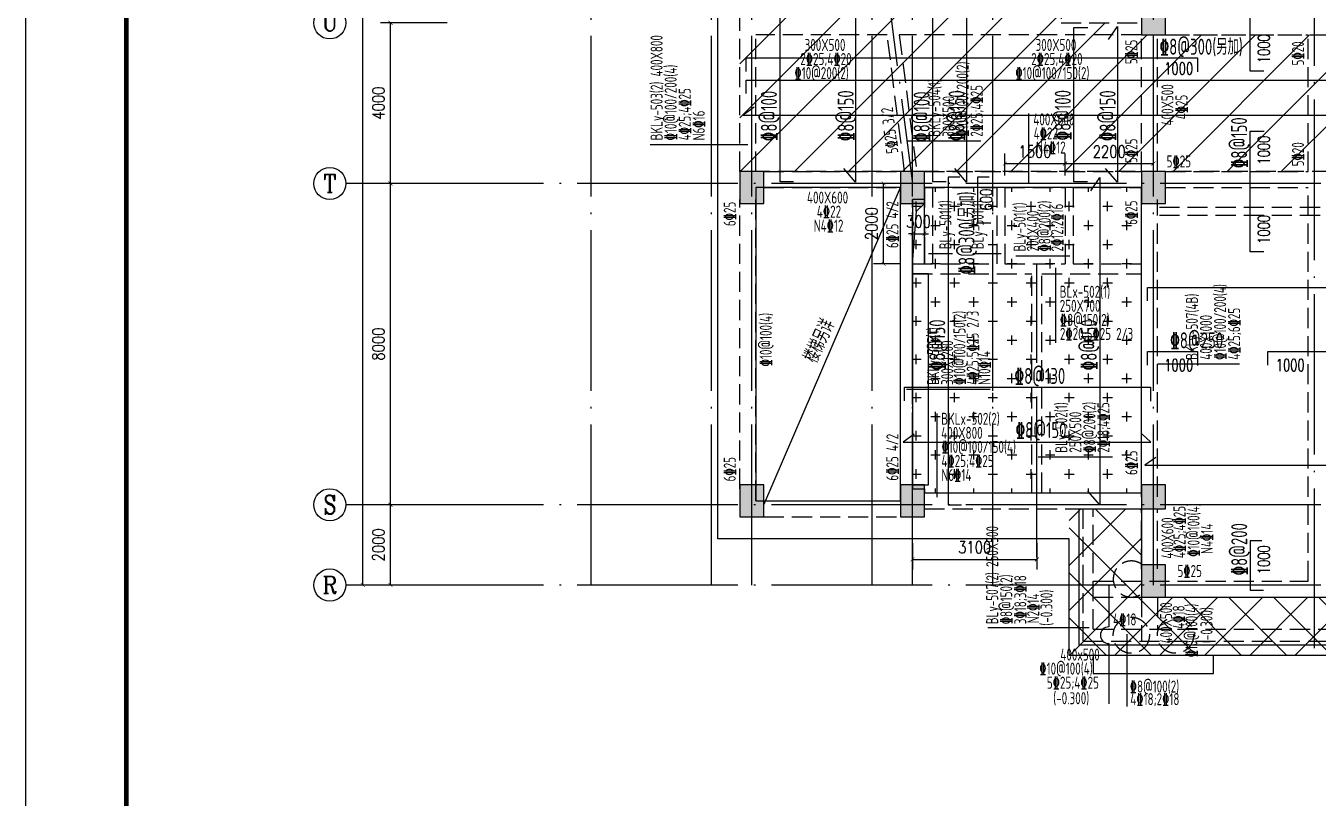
# Model space of a CAD drawing. Header units: millimetres. Extents: x 2998490 to 15040601, y 444546 to 7822218.
# Drawn here: x 14361529 to 14393708, y 7528323 to 7547556 of the extents above; entities that cross this region are included whole.
import ezdxf
from ezdxf.enums import TextEntityAlignment as Align

# ---------------------------------------------------------------- set-up
doc = ezdxf.new("R2010")
doc.units = ezdxf.units.MM
doc.header["$LTSCALE"] = 2000
doc.linetypes.add('DASH', pattern=[0.35, 0.25, -0.1])
doc.linetypes.add('DOTE', pattern=[2.42, 2, -0.2, 0.02, -0.2])
for name, color, linetype in [('3-AXIS', 3, 'Continuous'), ('3-AXIS_TEXT', 7, 'Continuous'), ('3-ban', 84, 'Continuous'), ('3-ban-hatch', 9, 'Continuous'), ('3-ban-rein', 1, 'Continuous'), ('3-ban-TEXT', 7, 'Continuous'), ('3-column-DOWN', 232, 'Continuous'), ('3-COLUMN-UP', 2, 'Continuous'), ('3-dcl', 3, 'Continuous'), ('3-dote', 43, 'DOTE'), ('3-HATCH', 8, 'Continuous'), ('3-liang-rein-X', 54, 'Continuous'), ('3-liang-rein-Y', 130, 'Continuous'), ('3-liang-R截面-X', 50, 'Continuous'), ('3-liang-R截面-Y', 70, 'Continuous'), ('3-liang-s-1', 44, 'Continuous'), ('3-liang-xu', 120, 'DASH'), ('3-装饰线脚', 7, 'Continuous'), ('AXIS', 3, 'Continuous'), ('AXIS_TEXT', 7, 'Continuous'), ('图框', 7, 'Continuous')]:
    doc.layers.add(name, color=color, linetype=linetype)
doc.styles.add('_TCH_AXIS', font='COMPLEX', dxfattribs={"bigfont": 'GBCBIG'})
doc.styles.add('COMPLEX', font='COMPLEX')
doc.styles.add('DIM_FONT', font='SIMPLEX', dxfattribs={"width": 0.8, "bigfont": 'HZTXT'})
doc.styles.add('TJ1', font='tj-romans1.shx', dxfattribs={"width": 0.8, "bigfont": 'tj-hztxt1.shx'})
doc.styles.add('TSSD_Rein', font='Tssdeng.shx', dxfattribs={"width": 0.7, "bigfont": 'hztxt.shx'})
doc.dimstyles.new('DIMN100', dxfattribs={"dimtxt": 300, "dimasz": 100, "dimexe": 250, "dimexo": 300, "dimgap": 150, "dimtad": 1, "dimdec": 0, "dimzin": 0, "dimdsep": 46, "dimtxsty": 'DIM_FONT', "dimblk": 'ARCHTICK', "dimcen": 0.09, "dimclrt": 7, "dimazin": 2, "dimtfac": 1, "dimtdec": 0, "dimtix": 1, "dimtmove": 2, "dimatfit": 3, "dimldrblk": 'ARCHTICK', "dimfxl": 0, "dimtolj": 1, "dimtzin": 0, "dimarcsym": 0})

# ---------------------------------------------------------------- blocks, each defined once
blk = doc.blocks.new('TJAD_TK_A0')
at = {"layer": '图框'}
blk.add_line((973, -441.7), (973, 399.3), dxfattribs=at)
at = {"layer": '图框', "const_width": 1.2}
blk.add_lwpolyline([(2152, -431.7), (2152, 389.3), (998, 389.3), (998, -431.7)], close=True, dxfattribs=at)
blk = doc.blocks.new('_ArchTick')
at = {"color": 0, "linetype": 'ByBlock', "const_width": 0.15}
blk.add_lwpolyline([(-0.5, -0.5), (0.5, 0.5)], dxfattribs=at)
blk = doc.blocks.new('*D116')
at = {"layer": 'AXIS', "color": 0, "lineweight": -2}
for p, q in [((14372016, 7535630), (14370358, 7535630)), ((14370608, 7533630), (14370608, 7535630)), ((14372016, 7533630), (14370358, 7533630))]:
    blk.add_line(p, q, dxfattribs=at)
at = {"layer": 'Defpoints', "color": 0}
for p in [(14370608, 7535630), (14372316, 7535630), (14372316, 7533630)]:
    blk.add_point(p, dxfattribs=at)
at = {"layer": 'AXIS', "color": 0, "lineweight": -2, "xscale": 100, "yscale": 100, "zscale": 100}
for p, rotation in [((14370608, 7535630), 90), ((14370608, 7533630), 270)]:
    blk.add_blockref('_ArchTick', p, dxfattribs=dict(at, rotation=rotation))
at = {"layer": 'AXIS', "color": 7, "insert": (14370308, 7534630), "char_height": 300, "attachment_point": 5, "rotation": 90, "style": 'DIM_FONT'}
blk.add_mtext('\\A1;2000', dxfattribs=at)
blk = doc.blocks.new('*D117')
at = {"layer": 'AXIS', "color": 0, "lineweight": -2}
for p, q in [((14372016, 7543630), (14370358, 7543630)), ((14370608, 7535630), (14370608, 7543630)), ((14372016, 7535630), (14370358, 7535630))]:
    blk.add_line(p, q, dxfattribs=at)
at = {"layer": 'Defpoints', "color": 0}
for p in [(14370608, 7543630), (14372316, 7543630), (14372316, 7535630)]:
    blk.add_point(p, dxfattribs=at)
at = {"layer": 'AXIS', "color": 0, "lineweight": -2, "xscale": 100, "yscale": 100, "zscale": 100}
for p, rotation in [((14370608, 7543630), 90), ((14370608, 7535630), 270)]:
    blk.add_blockref('_ArchTick', p, dxfattribs=dict(at, rotation=rotation))
at = {"layer": 'AXIS', "color": 7, "insert": (14370308, 7539630), "char_height": 300, "attachment_point": 5, "rotation": 90, "style": 'DIM_FONT'}
blk.add_mtext('\\A1;8000', dxfattribs=at)
blk = doc.blocks.new('*D118')
at = {"layer": 'AXIS', "color": 0, "lineweight": -2}
for p, q in [((14372016, 7547630), (14370358, 7547630)), ((14370608, 7543630), (14370608, 7547630)), ((14372016, 7543630), (14370358, 7543630))]:
    blk.add_line(p, q, dxfattribs=at)
at = {"layer": 'Defpoints', "color": 0}
for p in [(14370608, 7547630), (14372316, 7547630), (14372316, 7543630)]:
    blk.add_point(p, dxfattribs=at)
at = {"layer": 'AXIS', "color": 0, "lineweight": -2, "xscale": 100, "yscale": 100, "zscale": 100}
for p, rotation in [((14370608, 7547630), 90), ((14370608, 7543630), 270)]:
    blk.add_blockref('_ArchTick', p, dxfattribs=dict(at, rotation=rotation))
at = {"layer": 'AXIS', "color": 7, "insert": (14370308, 7545630), "char_height": 300, "attachment_point": 5, "rotation": 90, "style": 'DIM_FONT'}
blk.add_mtext('\\A1;4000', dxfattribs=at)
blk = doc.blocks.new('*D126')
at = {"layer": 'AXIS', "color": 0, "lineweight": -2}
for p, q in [((14372928, 7561630), (14369670, 7561630)), ((14369920, 7533630), (14369920, 7561630)), ((14372928, 7533630), (14369670, 7533630))]:
    blk.add_line(p, q, dxfattribs=at)
at = {"layer": 'Defpoints', "color": 0}
for p in [(14369920, 7561630), (14373228, 7561630), (14373228, 7533630)]:
    blk.add_point(p, dxfattribs=at)
at = {"layer": 'AXIS', "color": 0, "lineweight": -2, "xscale": 100, "yscale": 100, "zscale": 100}
for p, rotation in [((14369920, 7561630), 90), ((14369920, 7533630), 270)]:
    blk.add_blockref('_ArchTick', p, dxfattribs=dict(at, rotation=rotation))
at = {"layer": 'AXIS', "color": 7, "insert": (14369620, 7549031), "char_height": 300, "attachment_point": 5, "rotation": 90, "style": 'DIM_FONT'}
blk.add_mtext('\\A1;28000', dxfattribs=at)
blk = doc.blocks.new('_AXISO')
blk.add_circle((0, 0), 0.5)
at = {"layer": '3-AXIS_TEXT', "style": 'COMPLEX', "width": 1.041667}
blk.add_attdef('A', text='', height=0.56, dxfattribs=at).set_placement((-0.25, -0.28), (0.25, -0.28), align=Align.FIT)
blk = doc.blocks.new('*D1731')
at = {"layer": '3-ban', "color": 0, "lineweight": -2}
for p, q in [((14382846, 7543630), (14382639, 7543630)), ((14382889, 7541630), (14382889, 7543630)), ((14383306, 7541630), (14382639, 7541630))]:
    blk.add_line(p, q, dxfattribs=at)
at = {"layer": 'Defpoints', "color": 0}
for p in [(14382889, 7543630), (14383146, 7543630), (14383606, 7541630)]:
    blk.add_point(p, dxfattribs=at)
at = {"layer": '3-ban', "color": 0, "lineweight": -2, "xscale": 100, "yscale": 100, "zscale": 100}
for p, rotation in [((14382889, 7543630), 90), ((14382889, 7541630), 270)]:
    blk.add_blockref('_ArchTick', p, dxfattribs=dict(at, rotation=rotation))
at = {"layer": '3-ban', "color": 7, "insert": (14382589, 7542630), "char_height": 300, "attachment_point": 5, "rotation": 90, "style": 'DIM_FONT'}
blk.add_mtext('\\A1;2000', dxfattribs=at)
blk = doc.blocks.new('*D1732')
at = {"layer": '3-ban', "color": 0, "lineweight": -2}
for p, q in [((14383606, 7542380), (14383506, 7542380)), ((14383606, 7542380), (14383906, 7542380)), ((14383606, 7542302), (14383606, 7542130)), ((14383906, 7542380), (14384006, 7542380)), ((14383906, 7542302), (14383906, 7542130))]:
    blk.add_line(p, q, dxfattribs=at)
at = {"layer": 'Defpoints', "color": 0}
for p in [(14383606, 7542602), (14383906, 7542602), (14383906, 7542380)]:
    blk.add_point(p, dxfattribs=at)
at = {"layer": '3-ban', "color": 0, "lineweight": -2, "xscale": 100, "yscale": 100, "zscale": 100}
blk.add_blockref('_ArchTick', (14383606, 7542380), dxfattribs=at)
at = {"layer": '3-ban', "color": 0, "lineweight": -2, "xscale": 100, "yscale": 100, "zscale": 100, "rotation": 180}
blk.add_blockref('_ArchTick', (14383906, 7542380), dxfattribs=at)
at = {"layer": '3-ban', "color": 7, "insert": (14383756, 7542680), "char_height": 300, "attachment_point": 5, "style": 'DIM_FONT'}
blk.add_mtext('\\A1;300', dxfattribs=at)
blk = doc.blocks.new('*D1733')
at = {"layer": '3-ban', "color": 0, "lineweight": -2}
for p, q in [((14385906, 7543830), (14385906, 7544375)), ((14387406, 7543830), (14387406, 7544375)), ((14385906, 7544125), (14387406, 7544125))]:
    blk.add_line(p, q, dxfattribs=at)
at = {"layer": 'Defpoints', "color": 0}
for p in [(14387406, 7544125), (14385906, 7543530), (14387406, 7543530)]:
    blk.add_point(p, dxfattribs=at)
at = {"layer": '3-ban', "color": 0, "lineweight": -2, "xscale": 100, "yscale": 100, "zscale": 100, "rotation": 180}
blk.add_blockref('_ArchTick', (14385906, 7544125), dxfattribs=at)
at = {"layer": '3-ban', "color": 0, "lineweight": -2, "xscale": 100, "yscale": 100, "zscale": 100}
blk.add_blockref('_ArchTick', (14387406, 7544125), dxfattribs=at)
at = {"layer": '3-ban', "color": 7, "insert": (14386656, 7544425), "char_height": 300, "attachment_point": 5, "style": 'DIM_FONT'}
blk.add_mtext('\\A1;1500', dxfattribs=at)
blk = doc.blocks.new('*D1734')
at = {"layer": '3-ban', "color": 0, "lineweight": -2}
for p, q in [((14387406, 7543830), (14387406, 7544375)), ((14387406, 7544125), (14389606, 7544125)), ((14389606, 7543828), (14389606, 7543875))]:
    blk.add_line(p, q, dxfattribs=at)
at = {"layer": 'Defpoints', "color": 0}
for p in [(14389606, 7544128), (14389606, 7544125), (14387406, 7543530)]:
    blk.add_point(p, dxfattribs=at)
at = {"layer": '3-ban', "color": 0, "lineweight": -2, "xscale": 100, "yscale": 100, "zscale": 100, "rotation": 180}
blk.add_blockref('_ArchTick', (14387406, 7544125), dxfattribs=at)
at = {"layer": '3-ban', "color": 0, "lineweight": -2, "xscale": 100, "yscale": 100, "zscale": 100}
blk.add_blockref('_ArchTick', (14389606, 7544125), dxfattribs=at)
at = {"layer": '3-ban', "color": 7, "insert": (14388506, 7544425), "char_height": 300, "attachment_point": 5, "style": 'DIM_FONT'}
blk.add_mtext('\\A1;2200', dxfattribs=at)
blk = doc.blocks.new('*D1735')
at = {"layer": '3-ban', "color": 0, "lineweight": -2}
for p, q in [((14383606, 7534680), (14383606, 7534020)), ((14386706, 7534680), (14386706, 7534020)), ((14383606, 7534270), (14386706, 7534270))]:
    blk.add_line(p, q, dxfattribs=at)
at = {"layer": 'Defpoints', "color": 0}
for p in [(14383606, 7534980), (14386706, 7534980), (14386706, 7534270)]:
    blk.add_point(p, dxfattribs=at)
at = {"layer": '3-ban', "color": 0, "lineweight": -2, "xscale": 100, "yscale": 100, "zscale": 100, "rotation": 180}
blk.add_blockref('_ArchTick', (14383606, 7534270), dxfattribs=at)
at = {"layer": '3-ban', "color": 0, "lineweight": -2, "xscale": 100, "yscale": 100, "zscale": 100}
blk.add_blockref('_ArchTick', (14386706, 7534270), dxfattribs=at)
at = {"layer": '3-ban', "color": 7, "insert": (14385156, 7534570), "char_height": 300, "attachment_point": 5, "style": 'DIM_FONT'}
blk.add_mtext('\\A1;3100', dxfattribs=at)

msp = doc.modelspace()

# ---------------------------------------------------------------- hatches: boundary and pattern name
at = {"layer": '3-ban-hatch'}
h = msp.add_hatch(dxfattribs=at)
h.set_pattern_fill('ANSI31', color=8, scale=300, style=0)
h.set_pattern_definition([(45, (-3453.4, -127896.5), (-673.51921, 673.51921), [])])
h.paths.add_polyline_path([(14379305.5, 7543929.6), (14379305.5, 7550329.6), (14378716.6, 7550329.6), (14378211.8, 7550634.1), (14375608.4, 7553236.9), (14375379.3, 7553791), (14375379.3, 7557469.8), (14375609.6, 7558023.4), (14378211.6, 7560625.5), (14378765.7, 7560854.5), (14382445.1, 7560854.5), (14382999.1, 7560625.3), (14385600.8, 7558023.7), (14385830.5, 7557469.8), (14385830.5, 7555929.6), (14389305.5, 7555929.6), (14389305.5, 7550329.6), (14387305.5, 7550329.6), (14387305.5, 7547631.6), (14389305.5, 7547629.6), (14389305.5, 7547329.6), (14452155.5, 7547329.6), (14452155.5, 7543929.6)])
h = msp.add_hatch(dxfattribs=at)
h.set_pattern_fill('CROSS', color=8, scale=75, style=0)
h.set_pattern_definition([(0, (-3453.43, -127896.47), (476.25, 476.25), [238.125, -714.375]), (90, (-3334.37, -128015.53), (-476.25, 476.25), [238.125, -714.375])])
h.paths.add_polyline_path([(14383905.5, 7543529.6), (14383905.5, 7543229.6), (14383605.5, 7543229.6), (14383605.5, 7536029.6), (14383905.5, 7536029.6), (14383905.5, 7535929.6), (14389305.6, 7535929.6), (14389305.5, 7543529.6)])
h = msp.add_hatch(dxfattribs=at)
h.set_pattern_fill('ANSI37', color=8, scale=250, style=0)
h.set_pattern_definition([(315, (237335.25, 15094838.24), (-561.266008, -561.266008), []), (225, (237335.25, 15094838.24), (-561.266008, 561.266008), [])])
h.paths.add_polyline_path([(14387505.6, 7535529.5), (14389305.6, 7535529.5), (14389305.6, 7533329.5), (14452155.6, 7533329.5), (14452155.6, 7532229.4), (14452155.6, 7531879.4), (14387505.6, 7531879.4)])
h.paths.add_polyline_path([(14452155.6, 7531879.4), (14387505.6, 7531879.4)], flags=17)
at = {"layer": '3-HATCH'}
for points in [[(14389305.5, 7547329.6), (14389905.5, 7547329.6), (14389905.5, 7548129.6), (14389305.5, 7548129.6)], [(14379305.5, 7543129.6), (14379905.5, 7543129.6), (14379905.5, 7543929.6), (14379305.5, 7543929.6)], [(14383305.5, 7543129.6), (14383905.5, 7543129.6), (14383905.5, 7543929.6), (14383305.5, 7543929.6)], [(14389305.5, 7543129.6), (14389905.5, 7543129.6), (14389905.5, 7543929.6), (14389305.5, 7543929.6)], [(14379305.5, 7535329.6), (14379905.5, 7535329.6), (14379905.5, 7536129.6), (14379305.5, 7536129.6)], [(14383305.5, 7535329.6), (14383905.5, 7535329.6), (14383905.5, 7536129.6), (14383305.5, 7536129.6)], [(14389305.6, 7535529.6), (14389905.6, 7535529.6), (14389905.6, 7536129.6), (14389305.6, 7536129.6)], [(14389305.5, 7533329.6), (14389905.5, 7533329.6), (14389905.5, 7534129.6), (14389305.5, 7534129.6)]]:
    msp.add_hatch(color=256, dxfattribs=at).paths.add_polyline_path(points)

# ---------------------------------------------------------------- linework, layer by layer
at = {"layer": '3-AXIS', "color": 15, "linetype": 'DOTE'}
for p, q in [((14375605.6, 7533629.5), (14375605.6, 7562909.7)), ((14378605.1, 7533629.5), (14378605.1, 7562909.8)), ((14379605.6, 7533629.5), (14379605.6, 7562909.7)), ((14382606, 7533629.5), (14382606, 7562909.8)), ((14383605.6, 7533629.5), (14383605.6, 7562909.7)), ((14385605.6, 7533629.5), (14385605.6, 7562909.7)), ((14389605.6, 7533629.5), (14389605.6, 7562909.7)), ((14382718.5, 7550527.2), (14383605.6, 7543629.5)), ((14451855.6, 7543629.5), (14370566.4, 7543629.5)), ((14451855.6, 7535629.5), (14370566.4, 7535629.5)), ((14451855.6, 7533629.5), (14370566.4, 7533629.5))]:
    msp.add_line(p, q, dxfattribs=at)
at = {"layer": '3-ban'}
msp.add_lwpolyline([(14383605.5, 7536129.5), (14384005.5, 7536129.5), (14384005.5, 7541379.6), (14383605.5, 7541379.6)], close=True, dxfattribs=at)
at = {"layer": '3-ban-rein'}
for points in [[(14381973.4, 7550142.1), (14382191.4, 7550467.6), (14382191.4, 7543663.7), (14381893.9, 7544005.8)], [(14384737.2, 7550142.1), (14384955.2, 7550467.6), (14384955.2, 7543663.7), (14384657.6, 7544005.8)], [(14392353, 7546429.6), (14392015.1, 7546429.6), (14392015.1, 7549227.1), (14392361.1, 7549227.1)], [(14380646.3, 7543669.2), (14380308.4, 7543669.2), (14380308.4, 7548429.6), (14380654.4, 7548429.6)], [(14384448.9, 7543669.2), (14384111, 7543669.2), (14384111, 7548429.6), (14384457, 7548429.6)], [(14387964.1, 7543669.7), (14387626.1, 7543669.7), (14387626.1, 7547518.3), (14387972.1, 7547518.3)], [(14388490.6, 7547211.8), (14388708.6, 7547537.4), (14388708.6, 7543663.7), (14388411.1, 7544005.8)], [(14379461.7, 7546421.2), (14379461.7, 7546759.1), (14390705.5, 7546759.1), (14390705.5, 7546413.1)], [(14379461.7, 7545868.8), (14379461.7, 7546206.8), (14452038.7, 7546206.8), (14452038.7, 7545860.7)], [(14379667.5, 7545527.1), (14379393.8, 7545333.6), (14452054.9, 7545333.6), (14451825.6, 7545536.7)], [(14392353, 7541929.6), (14392015.1, 7541929.6), (14392015.1, 7544929.6), (14392361.1, 7544929.6)], [(14384787.8, 7543784.4), (14384495.7, 7543784.4), (14384495.7, 7535626), (14384825, 7535626)], [(14385516.4, 7543784.4), (14385224.4, 7543784.4), (14385224.4, 7542652.3), (14385553.6, 7542652.3)], [(14388051.3, 7543450.5), (14388269.3, 7543776), (14388269.3, 7535626), (14387971.8, 7535968.1)], [(14389461.7, 7540705), (14389461.7, 7541043), (14452052.8, 7541043), (14452052.8, 7540696.9)], [(14389461.7, 7539108.9), (14389461.7, 7539446.8), (14390705.5, 7539446.8), (14390705.5, 7539100.8)], [(14392455.5, 7539108.9), (14392455.5, 7539446.8), (14394755.5, 7539446.8), (14394755.5, 7539100.8)], [(14383409.4, 7538221.1), (14383409.4, 7538559), (14389535.7, 7538559), (14389535.7, 7538213)], [(14383648.6, 7537383.4), (14383374.9, 7537190), (14389544.9, 7537190), (14389315.5, 7537393.1)], [(14389667.5, 7536808.4), (14389393.8, 7536614.9), (14452054.9, 7536614.9), (14451825.6, 7536818)], [(14392307.1, 7534729.6), (14392015, 7534729.6), (14392015, 7533503.5), (14392344.3, 7533503.5)]]:
    msp.add_lwpolyline(points, dxfattribs=at)
at = {"layer": '3-column-DOWN'}
for points in [[(14379305.5, 7543129.6), (14379905.5, 7543129.6), (14379905.5, 7543929.6), (14379305.5, 7543929.6)], [(14383305.5, 7543129.6), (14383905.5, 7543129.6), (14383905.5, 7543929.6), (14383305.5, 7543929.6)], [(14379305.5, 7535329.6), (14379905.5, 7535329.6), (14379905.5, 7536129.6), (14379305.5, 7536129.6)], [(14383305.5, 7535329.6), (14383905.5, 7535329.6), (14383905.5, 7536129.6), (14383305.5, 7536129.6)]]:
    msp.add_lwpolyline(points, close=True, dxfattribs=at)
at = {"layer": '3-COLUMN-UP'}
for points in [[(14389305.5, 7547329.6), (14389905.5, 7547329.6), (14389905.5, 7548129.6), (14389305.5, 7548129.6)], [(14379305.5, 7543129.6), (14379905.5, 7543129.6), (14379905.5, 7543929.6), (14379305.5, 7543929.6)], [(14383305.5, 7543129.6), (14383905.5, 7543129.6), (14383905.5, 7543929.6), (14383305.5, 7543929.6)], [(14389305.5, 7543129.6), (14389905.5, 7543129.6), (14389905.5, 7543929.6), (14389305.5, 7543929.6)], [(14379305.5, 7535329.6), (14379905.5, 7535329.6), (14379905.5, 7536129.6), (14379305.5, 7536129.6)], [(14383305.5, 7535329.6), (14383905.5, 7535329.6), (14383905.5, 7536129.6), (14383305.5, 7536129.6)], [(14389305.6, 7535529.6), (14389905.6, 7535529.6), (14389905.6, 7536129.6), (14389305.6, 7536129.6)], [(14389305.5, 7533329.6), (14389905.5, 7533329.6), (14389905.5, 7534129.6), (14389305.5, 7534129.6)]]:
    msp.add_lwpolyline(points, close=True, dxfattribs=at)
at = {"layer": '3-dcl', "linetype": 'DASH'}
msp.add_lwpolyline([(14379305.5, 7543929.6), (14379305.5, 7550329.6), (14378716.6, 7550329.6), (14378211.8, 7550634.1), (14375608.4, 7553236.9), (14375379.3, 7553791), (14375379.3, 7557469.8), (14375609.6, 7558023.4), (14378211.6, 7560625.5), (14378765.7, 7560854.5), (14382445.1, 7560854.5), (14382999.1, 7560625.3), (14385600.8, 7558023.7), (14385830.5, 7557469.8), (14385830.5, 7555929.6), (14389305.5, 7555929.6), (14389305.5, 7550329.6), (14387305.5, 7550329.6), (14387305.5, 7547631.6), (14389305.5, 7547629.6), (14389305.5, 7547329.6), (14452155.5, 7547329.6), (14452155.5, 7543929.6), (14379305.5, 7543929.6)], dxfattribs=at)
at = {"layer": '3-dote'}
for p, q in [((14393605.6, 7560237.5), (14393605.6, 7532055.9)), ((14386705.6, 7534323.7), (14386705.6, 7541616.1))]:
    msp.add_line(p, q, dxfattribs=at)
at = {"layer": '3-liang-R截面-X'}
for p, q in [((14386501.3, 7543629.5), (14386501.3, 7545369.8)), ((14387164.4, 7541530), (14387164.4, 7539663)), ((14384213.9, 7537905.9), (14384213.9, 7535816.5)), ((14388494.4, 7533641.5), (14388494.4, 7532588)), ((14388946.7, 7532410.1), (14388946.7, 7530602.2)), ((14388494.4, 7532173.6), (14388494.4, 7530669.4))]:
    msp.add_line(p, q, dxfattribs=at)
msp.add_arc((14388494.4, 7532380.8), 207.2, 90, 270, dxfattribs=at)
at = {"layer": '3-liang-R截面-Y'}
for p, q in [((14377075.6, 7544599.1), (14379506.4, 7544599.1)), ((14383460.5, 7544689.6), (14385305, 7544689.6)), ((14384007.8, 7541888.4), (14384599.8, 7541888.4)), ((14385107.8, 7541888.4), (14385814.1, 7541888.4)), ((14386179.1, 7541832.4), (14387522.2, 7541832.4)), ((14389705.6, 7539135.6), (14391747.1, 7539135.6)), ((14383459.9, 7538510.2), (14385538.3, 7538510.2)), ((14386737, 7536821.3), (14388584.3, 7536821.3)), ((14388003.3, 7532560.8), (14385481.8, 7532560.8))]:
    msp.add_line(p, q, dxfattribs=at)
at = {"layer": '3-liang-s-1'}
msp.add_line((14379905.5, 7535629.6), (14383305.5, 7543529.6), dxfattribs=at)
for points in [[(14387755.6, 7535529.5), (14389305.5, 7535529.5), (14389305.5, 7533329.6), (14452155.5, 7533329.6), (14452155.5, 7557929.6), (14389305.5, 7557929.6), (14389305.5, 7555929.6), (14387755.6, 7555929.6)], [(14387505.6, 7534779.5), (14378755.6, 7534779.5), (14378755.6, 7549929.5)], [(14383905.5, 7543529.6), (14383905.5, 7543229.6), (14383605.5, 7543229.6), (14383605.5, 7536029.6), (14383905.5, 7536029.6), (14383905.5, 7535929.6), (14389305.6, 7535929.6), (14389305.5, 7543529.6), (14383905.5, 7543529.6)], [(14383605.5, 7541629.6), (14383706.9, 7542943.5), (14383905.5, 7543129.5)], [(14451905.6, 7533329.5), (14451905.6, 7532129.4), (14387755.6, 7532129.4), (14387755.6, 7535529.5)], [(14452155.6, 7533329.5), (14452155.6, 7531879.4), (14387505.6, 7531879.4), (14387505.6, 7534779.5)], [(14388105.2, 7531879.4), (14388105.2, 7531429.2), (14391105.9, 7531429.2), (14391105.9, 7531879.4)]]:
    msp.add_lwpolyline(points, dxfattribs=at)
for points in [[(14379705.5, 7535729.6), (14383305.4, 7535729.6), (14383305.5, 7543529.5), (14379705.5, 7543529.5)], [(14383605.5, 7541629.6), (14383905.5, 7541629.6), (14383905.5, 7543129.5), (14383605.5, 7543129.5)]]:
    msp.add_lwpolyline(points, close=True, dxfattribs=at)
at = {"layer": '3-liang-xu'}
for p, q in [((14379305.5, 7543929.6), (14379305.5, 7550329.6)), ((14379705.5, 7543929.6), (14379705.5, 7547329.6)), ((14382977.1, 7547329.6), (14379705.5, 7547329.6)), ((14383409.6, 7543929.6), (14382977.1, 7547329.6)), ((14389305.5, 7547329.6), (14383277.9, 7547329.6)), ((14383277.9, 7547329.6), (14383712, 7543929.6)), ((14389305.5, 7543929.6), (14389305.5, 7547329.6)), ((14389705.5, 7543929.6), (14389705.5, 7547329.6)), ((14389905.5, 7547329.6), (14393455.5, 7547329.6)), ((14393455.5, 7543929.6), (14393455.5, 7547329.6)), ((14379905.5, 7543929.6), (14383305.5, 7543929.6)), ((14383905.5, 7543929.6), (14389305.5, 7543929.6)), ((14389905.5, 7543929.6), (14393455.5, 7543929.6)), ((14379305.5, 7536029.6), (14379305.5, 7543229.6)), ((14379705.5, 7535729.6), (14379705.5, 7543229.6)), ((14379905.5, 7543529.6), (14383305.5, 7543529.6)), ((14383305.6, 7535729.6), (14383305.6, 7543229.6)), ((14383605.6, 7541629.6), (14383605.6, 7543229.6)), ((14383905.5, 7543529.6), (14385705.6, 7543529.6)), ((14383905.5, 7543529.6), (14383905.5, 7541629.6)), ((14384105.5, 7543529.6), (14384105.5, 7541629.6)), ((14385705.6, 7543529.6), (14385705.6, 7541629.6)), ((14385905.6, 7543529.6), (14385905.6, 7541629.6)), ((14385905.6, 7543529.6), (14387405.5, 7543529.6)), ((14387405.5, 7543529.6), (14387405.5, 7541629.6)), ((14387605.5, 7543529.6), (14387605.5, 7541629.6)), ((14387605.5, 7543529.6), (14389305.5, 7543529.6)), ((14389305.5, 7541629.6), (14389305.5, 7543229.6)), ((14389705.5, 7535829.6), (14389705.5, 7543229.6)), ((14389905.5, 7543529.6), (14393455.5, 7543529.6)), ((14393455.5, 7533729.6), (14393455.5, 7543529.6)), ((14451855.6, 7543029.6), (14389705.6, 7543029.6)), ((14451855.6, 7542829.6), (14389705.6, 7542829.6)), ((14383605.6, 7541629.6), (14385705.6, 7541629.6)), ((14385905.6, 7541629.6), (14387405.5, 7541629.6)), ((14387605.5, 7541629.6), (14389305.5, 7541629.6)), ((14383605.6, 7536029.6), (14383605.6, 7541379.6)), ((14383605.6, 7541379.6), (14386580.5, 7541379.6)), ((14386580.5, 7535929.6), (14386580.5, 7541379.6)), ((14386830.5, 7535929.6), (14386830.5, 7541379.6)), ((14386830.5, 7541379.6), (14389305.5, 7541379.6)), ((14389305.5, 7535829.6), (14389305.5, 7541379.6)), ((14383905.5, 7535929.6), (14386580.5, 7535929.6)), ((14386830.5, 7535929.6), (14389305.5, 7535929.6)), ((14379905.5, 7535729.6), (14383305.5, 7535729.6)), ((14383905.5, 7535529.6), (14389305.5, 7535529.6)), ((14387855.6, 7532229.4), (14387855.6, 7535529.5)), ((14388105.6, 7532529.4), (14388105.6, 7535529.5)), ((14389305.5, 7534029.6), (14389305.5, 7535529.6)), ((14389705.5, 7534029.6), (14389705.5, 7535529.6)), ((14379905.5, 7535329.6), (14383305.5, 7535329.6)), ((14388105.6, 7533729.6), (14393455.5, 7533729.6)), ((14388105.6, 7533329.6), (14397305.5, 7533329.6)), ((14389305.5, 7533329.6), (14389305.5, 7532229.4)), ((14389705.5, 7533329.6), (14389705.5, 7532529.4)), ((14388105.6, 7532529.4), (14452155.5, 7532529.4)), ((14387855.6, 7532229.4), (14452155.5, 7532229.4))]:
    msp.add_line(p, q, dxfattribs=at)
at = {"layer": '3-装饰线脚', "linetype": 'DASH'}
for centre in [(14389055.6, 7532379.5), (14390155.6, 7532379.5)]:
    msp.add_circle(centre, 450, dxfattribs=at)
msp.add_arc((14389055.6, 7533779.5), 450, 56.25101, 303.74899, dxfattribs=at)
at = {"layer": 'AXIS'}
for p, q in [((14372383.2, 7543629.5), (14369498.6, 7543629.5)), ((14372383.2, 7535629.5), (14369498.6, 7535629.5)), ((14372383.2, 7533629.5), (14369498.6, 7533629.5))]:
    msp.add_line(p, q, dxfattribs=at)

# ---------------------------------------------------------------- block references
ref = msp.add_blockref('_AXISO', (14369098.6, 7547629.5), dxfattribs=dict(at, xscale=800, yscale=800, zscale=800))
ref.add_attrib('A', 'U', dxfattribs={"layer": 'AXIS_TEXT', "height": 405.5, "style": '_TCH_AXIS'}).set_placement((14368905.5, 7547426.8), (14369291.7, 7547426.8), align=Align.FIT)
ref = msp.add_blockref('_AXISO', (14369098.6, 7543629.5), dxfattribs=dict(at, xscale=800, yscale=800, zscale=800))
ref.add_attrib('A', 'T', dxfattribs={"layer": 'AXIS_TEXT', "height": 455.7, "style": '_TCH_AXIS'}).set_placement((14368935.8, 7543401.7), (14369261.3, 7543401.7), align=Align.FIT)
ref = msp.add_blockref('_AXISO', (14369098.6, 7535629.5), dxfattribs=dict(at, xscale=800, yscale=800, zscale=800))
ref.add_attrib('A', 'S', dxfattribs={"layer": 'AXIS_TEXT', "height": 465.9, "style": '_TCH_AXIS'}).set_placement((14368943.3, 7535396.6), (14369253.9, 7535396.6), align=Align.FIT)
ref = msp.add_blockref('_AXISO', (14369098.6, 7533629.5), dxfattribs=dict(at, xscale=800, yscale=800, zscale=800))
ref.add_attrib('A', 'R', dxfattribs={"layer": 'AXIS_TEXT', "height": 425.2, "style": '_TCH_AXIS'}).set_placement((14368916.4, 7533417), (14369280.8, 7533417), align=Align.FIT)
at = {"layer": '图框', "xscale": 100, "yscale": 100, "zscale": 100}
msp.add_blockref('TJAD_TK_A0', (14264228.6, 7529933.9), dxfattribs=at)

# ---------------------------------------------------------------- texts
at = {"layer": '3-ban', "style": 'TSSD_Rein', "width": 0.7}
for s, rotation, p in [('%%1328@300(另加)', 359.99419, (14389759.5, 7546836.2, -5065)), ('%%1328@100', 89.99419, (14380231.3, 7544681.1, -5065)), ('%%1328@150', 89.99419, (14382144, 7544679.9, -5065)), ('%%1328@100', 89.99419, (14384033.9, 7544664.6, -5065)), ('%%1328@150', 89.99419, (14384904.1, 7544679.9, -5065)), ('%%1328@100', 89.99419, (14387549.1, 7544699.1, -5065)), ('%%1328@150', 89.99419, (14388665.7, 7544679.9, -5065)), ('%%1328@150', 89.99419, (14391938, 7544008.2, -5065)), ('%%1328@300(另加)', 90.00581, (14385152.2, 7541359.6, -5065)), ('%%1328@150', 90.00581, (14384423.5, 7538975.3, -5065)), ('%%1328@150', 90.00581, (14388197.1, 7538975.3, -5065)), ('%%1328@250', 359.99419, (14390023.7, 7539523.9, -5065)), ('%%1328@130', 359.99419, (14386147.8, 7538636.1, -5065)), ('%%1328@150', 359.99419, (14386173.5, 7537290, -5065)), ('%%1328@200', 90.00581, (14391942.8, 7533865.6, -5065))]:
    msp.add_text(s, height=400, rotation=rotation, dxfattribs=at).set_placement(p)
at = {"layer": '3-ban-TEXT', "style": 'TJ1', "width": 0.7}
for s, p in [('1000', (14392504.9, 7546626.5)), ('1000', (14392504.9, 7544099.4)), ('600', (14385593.5, 7542957.1)), ('1000', (14392504.9, 7542126.5)), ('1000', (14392504.9, 7533899.4))]:
    msp.add_text(s, height=300, rotation=90, dxfattribs=at).set_placement(p)
for p in [(14389875.4, 7546343.8), (14389875.4, 7538957), (14392652.4, 7538957)]:
    msp.add_text('1000', height=300, dxfattribs=at).set_placement(p)
at = {"layer": '3-liang-rein-X', "style": 'TSSD_Rein', "width": 0.7}
for s, p in [('2%%13225;4%%13220', (14380812.7, 7546579.6)), ('2%%13225;4%%13220', (14386563.4, 7546579.6)), ('%%13210@200(2)', (14380667.5, 7546229.6)), ('%%13210@100/150(2)', (14386168.9, 7546229.6)), ('4%%13222', (14386624.4, 7544726)), ('N4%%13212', (14386681.4, 7544376)), ('5%%13225', (14389934.8, 7544029.6)), ('4%%13222', (14381224.7, 7542779.6)), ('N4%%13212', (14381147.6, 7542429.6)), ('%%1328@150(2)', (14387277.3, 7540083.7)), ('2%%13220;5%%13225 2/3', (14387277.3, 7539733.7)), ('%%13210@100/150(4)', (14384326.8, 7536920)), ('4%%13225;4%%13225', (14384326.8, 7536570)), ('N6%%13214', (14384326.8, 7536220)), ('5%%13225', (14390205.6, 7533829.6)), ('4%%13218', (14388601.1, 7532623.7)), ('%%13210@100(4)', (14386766.2, 7531398.7)), ('5%%13225;4%%13225', (14386952.8, 7531048.7)), ('%%1328@100(2)', (14389017.7, 7530952)), ('(-0.300)', (14387110.7, 7530660.8)), ('4%%13218;2%%13218', (14389028.9, 7530638.2))]:
    msp.add_text(s, height=300, dxfattribs=at).set_placement(p)
at = {"layer": '3-liang-rein-Y', "style": 'TSSD_Rein', "width": 0.7}
for s, rotation, p in [('5%%13225', 90, (14389205.6, 7546602.8)), ('5%%13220', 90, (14393355.6, 7546569.7)), ('%%13210@100/200(4)', 90, (14377735.2, 7544703.3)), ('%%13210@100/200(2)', 90, (14385003.3, 7544793.8)), ('4%%13225;4%%13225', 90, (14378085.2, 7544703.3)), ('2%%13225;4%%13225', 90, (14385353.3, 7544793.8)), ('4%%13225', 90, (14390455.6, 7545227.5)), ('5%%13225 3/2', 97, (14383255.3, 7544393.1)), ('N6%%13216', 90, (14378435.2, 7544703.3)), ('5%%13225', 90, (14389205.6, 7544140.6)), ('5%%13220', 90, (14393355.6, 7544057.8)), ('6%%13225', 90, (14379205.6, 7542568.4)), ('6%%13225 4/2', 90, (14383254.7, 7542022)), ('%%1328@200(2)', 90, (14387045.7, 7541936.6)), ('2%%13212;2%%13216', 90, (14387360, 7541936.6)), ('6%%13225', 90, (14389205.6, 7542599.9)), ('%%13210@100/200(4)', 90, (14391415.2, 7539239.8)), ('%%13210@100(4)', 90, (14380103.5, 7539077.2)), ('%%13210@100/150(2)', 90, (14384927.2, 7538614.4)), ('4%%13225;5%%13225 2/3', 90, (14385256, 7538614.4)), ('4%%13225;6%%13225', 90, (14391765.2, 7539239.8)), ('N10%%13214', 90, (14385547, 7538614.4)), ('%%1328@200(2)', 90, (14388161.6, 7536925.5)), ('2%%13218;4%%13225', 90, (14388511.6, 7536925.5)), ('6%%13225 4/2', 90, (14383254.7, 7536229.6)), ('6%%13225', 90, (14379205.6, 7536210.8)), ('6%%13225', 90, (14389205.6, 7536370.9)), ('4%%13225;4%%13225', 90, (14390405.6, 7534299.2)), ('%%13210@100(4)', 90, (14390755.6, 7534335.8)), ('N4%%13214', 90, (14391087.1, 7534404.8)), ('%%1328@150(2)', 90, (14386091.1, 7532654.3)), ('3%%13218;3%%13218', 90, (14386441.1, 7532654.3)), ('N2%%13214', 90, (14386762.5, 7532677.1)), ('(-0.300)', 90, (14387091.9, 7532616.3)), ('4%%13218', 90, (14390384, 7532540.3)), ('%%13210@100(4)', 90, (14390703.3, 7531834.8)), ('(-0.300)', 90, (14391079, 7532182))]:
    msp.add_text(s, height=300, rotation=rotation, dxfattribs=at).set_placement(p)
at = {"layer": '3-liang-R截面-X', "style": 'TSSD_Rein', "width": 0.7}
for s, p in [('300X500', (14380920.7, 7546929.5)), ('300X500', (14386671.3, 7546929.5)), ('400X600', (14386614.1, 7545076)), ('400X600', (14380979.4, 7543129.6)), ('BLx-502(1)', (14387272.4, 7540783.7)), ('250X700', (14387272.4, 7540433.7)), ('BKLx-502(2)', (14384321.9, 7537620)), ('400X800', (14384321.9, 7537270)), ('400x500', (14387287.2, 7531748.6))]:
    msp.add_text(s, height=300, dxfattribs=at).set_placement(p)
at = {"layer": '3-liang-R截面-Y', "style": 'TSSD_Rein', "width": 0.7}
for s, p in [('BKLy-503(2) 400X800', (14377385.3, 7544703.3)), ('BKLy-504(1)', (14384303.3, 7544793.8)), ('400X500', (14390105.6, 7545075.5)), ('300X500', (14384653.3, 7544793.8)), ('BLy-501(1)', (14384575.4, 7541992.6)), ('BLy-501(1)', (14385379.4, 7541992.6)), ('BLy-501(1)', (14386424.4, 7541936.6)), ('200X400', (14386752.9, 7541936.6)), ('BKLy-507(4B)', (14390715.2, 7539239.8)), ('400X1000', (14391065.2, 7539239.8)), ('BKLy-505(1)', (14384269.6, 7538614.4)), ('300X1200', (14384619.6, 7538614.4)), ('BLy-502(1)', (14387461.6, 7536925.5)), ('250X500', (14387811.6, 7536925.5)), ('400X600', (14390105.6, 7534288.7)), ('BLy-507(2) 250X500', (14385741.2, 7532654.3)), ('400X500', (14390072.5, 7532174.7))]:
    msp.add_text(s, height=300, rotation=90, dxfattribs=at).set_placement(p)
at = {"layer": '3-liang-s-1', "style": 'TSSD_Rein', "width": 0.7}
msp.add_text('楼梯另详', height=400, rotation=65, dxfattribs=at).set_placement((14381226.1, 7539124))

# ---------------------------------------------------------------- dimensions: what is measured, and where the dimension line sits
at = {"layer": '3-ban'}
for base, p1, p2, picture, middle in [((14387405.6, 7544125.5), (14385905.6, 7543529.6), (14387405.6, 7543529.6), '*D1733', (14386655.6, 7544425.5)), ((14389605.6, 7544125.5), (14387405.6, 7543529.6), (14389605.6, 7544127.6), '*D1734', (14388505.6, 7544425.5)), ((14383905.6, 7542379.6), (14383605.6, 7542602), (14383905.6, 7542602), '*D1732', (14383755.6, 7542679.6)), ((14386705.6, 7534270), (14383605.6, 7534979.6), (14386705.6, 7534979.6), '*D1735', (14385155.6, 7534570))]:
    dim = msp.add_linear_dim(base=base, p1=p1, p2=p2, dimstyle='DIMN100', dxfattribs=at)
    dim.commit()
    dim.dimension.update_dxf_attribs({"geometry": picture, "text_midpoint": middle})
dim = msp.add_linear_dim(base=(14382889.2, 7543629.6), p1=(14383605.6, 7541629.5), p2=(14383146.2, 7543629.6), angle=90, dimstyle='DIMN100', dxfattribs=at)
dim.commit()
dim.dimension.update_dxf_attribs({"geometry": '*D1731', "text_midpoint": (14382589.2, 7542629.5)})
at = {"layer": 'AXIS'}
dim = msp.add_linear_dim(base=(14369920.3, 7561629.5), p1=(14373227.5, 7533629.5), p2=(14373227.5, 7561629.5), angle=90, dimstyle='DIMN100', dxfattribs=at)
dim.commit()
dim.dimension.update_dxf_attribs({"geometry": '*D126', "text_midpoint": (14369620.3, 7549030.6), "dimtype": 161})
for p1, p2, picture, middle in [((14372315.6, 7543629.5), (14372315.6, 7547629.5), '*D118', (14370308.4, 7545629.5)), ((14372315.6, 7535629.5), (14372315.6, 7543629.5), '*D117', (14370308.4, 7539629.5)), ((14372315.6, 7533629.5), (14372315.6, 7535629.5), '*D116', (14370308.4, 7534629.5))]:
    dim = msp.add_aligned_dim(p1=p1, p2=p2, distance=1707.2, dimstyle='DIMN100', dxfattribs=at)
    dim.commit()
    dim.dimension.update_dxf_attribs({"geometry": picture, "text_midpoint": middle})

doc.saveas('drawing.dxf')
